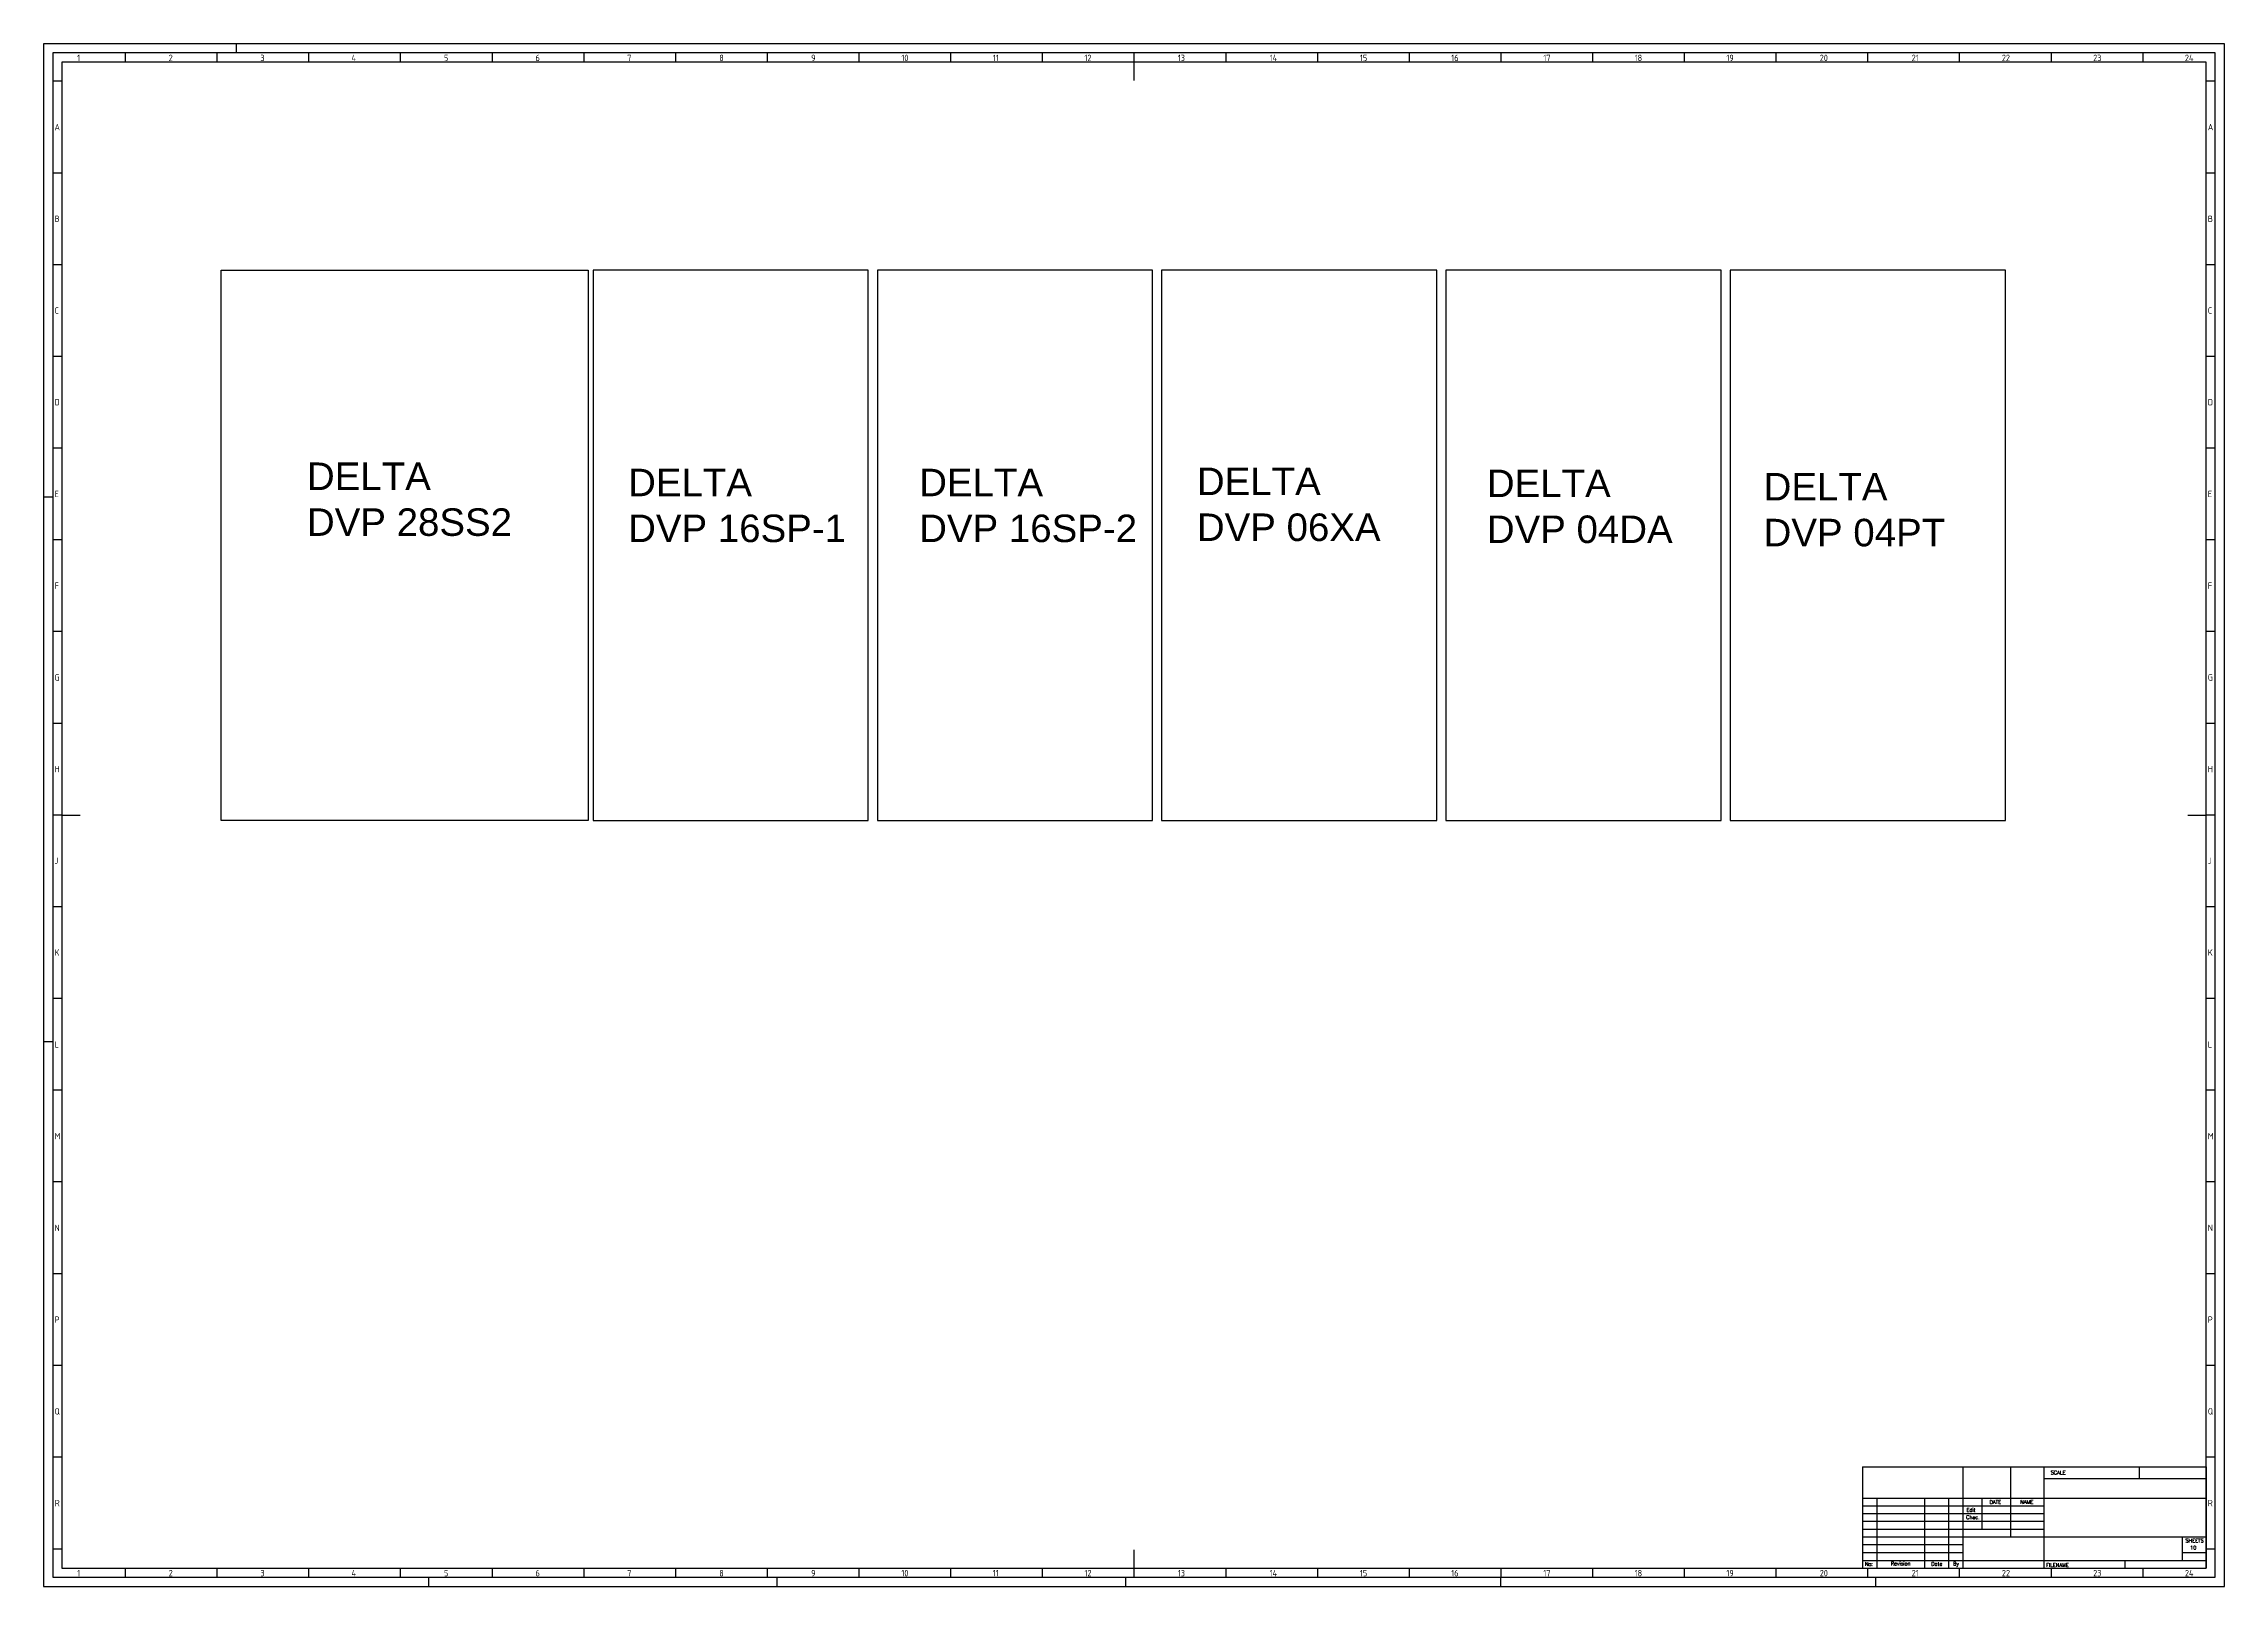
# Model space of a CAD drawing. Header units: inches. Extents: x 0 to 1189, y 0 to 841.
import ezdxf
from ezdxf.enums import TextEntityAlignment as Align

# ---------------------------------------------------------------- set-up
doc = ezdxf.new("R2010")
doc.units = ezdxf.units.IN
doc.header["$MEASUREMENT"] = 0
for name, color, linetype in [('025', 1, 'Continuous'), ('035', 5, 'Continuous'), ('07', 7, 'Continuous')]:
    doc.layers.add(name, color=color, linetype=linetype)
doc.styles.add('ISO Proportional', font='isocp.shx')
doc.styles.get("Standard").update_dxf_attribs({"font": 'arial.ttf'})
doc.styles.add('WD', font='romans.shx')

# ---------------------------------------------------------------- blocks, each defined once
blk = doc.blocks.new('IEC_border_a0')
at = {"layer": '035', "color": 0}
for p, q in [((0, 841), (0, 0)), ((1189, 841), (0, 841)), ((44.5, 836), (44.5, 831)), ((94.5, 836), (94.5, 831)), ((105, 841), (105, 836)), ((144.5, 836), (144.5, 831)), ((194.5, 836), (194.5, 831)), ((244.5, 836), (244.5, 831)), ((294.5, 836), (294.5, 831)), ((344.5, 836), (344.5, 831)), ((394.5, 836), (394.5, 831)), ((444.5, 836), (444.5, 831)), ((494.5, 836), (494.5, 831)), ((544.5, 836), (544.5, 831)), ((594.5, 836), (594.5, 831)), ((644.5, 836), (644.5, 831)), ((694.5, 836), (694.5, 831)), ((744.5, 836), (744.5, 831)), ((794.5, 836), (794.5, 831)), ((844.5, 836), (844.5, 831)), ((894.5, 836), (894.5, 831)), ((944.5, 836), (944.5, 831)), ((994.5, 836), (994.5, 831)), ((1044.5, 836), (1044.5, 831)), ((1094.5, 836), (1094.5, 831)), ((1144.5, 836), (1144.5, 831)), ((1189, 0), (1189, 841)), ((10, 820.5), (5, 820.5)), ((1184, 820.5), (1179, 820.5)), ((10, 770.5), (5, 770.5)), ((1184, 770.5), (1179, 770.5)), ((10, 720.5), (5, 720.5)), ((1184, 720.5), (1179, 720.5)), ((10, 670.5), (5, 670.5)), ((1184, 670.5), (1179, 670.5)), ((10, 620.5), (5, 620.5)), ((1184, 620.5), (1179, 620.5)), ((0, 594), (5, 594)), ((10, 570.5), (5, 570.5)), ((1184, 570.5), (1179, 570.5)), ((10, 520.5), (5, 520.5)), ((1184, 520.5), (1179, 520.5)), ((10, 470.5), (5, 470.5)), ((1184, 470.5), (1179, 470.5)), ((10, 420.5), (5, 420.5)), ((1184, 420.5), (1179, 420.5)), ((1184, 420.5), (1179, 420.5)), ((10, 370.5), (5, 370.5)), ((1184, 370.5), (1179, 370.5)), ((10, 320.5), (5, 320.5)), ((1184, 320.5), (1179, 320.5)), ((0, 297), (5, 297)), ((10, 270.5), (5, 270.5)), ((1184, 270.5), (1179, 270.5)), ((1184, 270.5), (1179, 270.5)), ((10, 220.5), (5, 220.5)), ((1184, 220.5), (1179, 220.5)), ((10, 170.5), (5, 170.5)), ((1184, 170.5), (1179, 170.5)), ((10, 120.5), (5, 120.5)), ((1184, 120.5), (1179, 120.5)), ((10, 70.5), (5, 70.5)), ((1184, 70.5), (1179, 70.5)), ((10, 20.4), (5.1, 20.4)), ((1184, 20.4), (1179, 20.4)), ((0, 0), (1189, 0)), ((44.5, 10), (44.5, 5)), ((94.5, 10), (94.5, 5)), ((144.5, 10), (144.5, 5)), ((194.5, 10), (194.5, 5)), ((210, 0), (210, 5)), ((244.5, 10), (244.5, 5)), ((294.5, 10), (294.5, 5)), ((344.5, 10), (344.5, 5)), ((394.5, 10), (394.5, 5)), ((400, 0), (400, 5)), ((444.5, 10), (444.5, 5)), ((494.5, 10), (494.5, 5)), ((544.5, 10), (544.5, 5)), ((590, 0), (590, 5)), ((594.5, 10), (594.5, 5)), ((644.5, 10), (644.5, 5)), ((694.5, 10), (694.5, 5)), ((744.5, 10), (744.5, 5)), ((744.5, 10), (744.5, 5)), ((794.5, 10), (794.5, 5)), ((794.5, 0), (794.5, 5)), ((844.5, 10), (844.5, 5)), ((894.5, 10), (894.5, 5)), ((944.5, 10), (944.5, 5)), ((994.5, 10), (994.5, 5)), ((999, 0), (999, 5)), ((1044.5, 10), (1044.5, 5)), ((1094.5, 10), (1094.5, 5)), ((1144.5, 10), (1144.5, 5))]:
    blk.add_line(p, q, dxfattribs=at)
blk.add_lwpolyline([(10, 10), (1179, 10), (1179, 831), (10, 831)], close=True, dxfattribs=at)
at = {"layer": '07', "color": 0}
for p, q in [((594.5, 831), (594.5, 821)), ((10, 420.5), (20, 420.5)), ((1169, 420.5), (1179, 420.5)), ((594.5, 20), (594.5, 10))]:
    blk.add_line(p, q, dxfattribs=at)
blk.add_lwpolyline([(5, 5), (1184, 5), (1184, 836), (5, 836)], close=True, dxfattribs=at)
at = {"layer": '035', "color": 0, "style": 'ISO Proportional'}
for s, p in [('1', (18.3, 831.5)), ('2', (68.2, 831.5)), ('3', (118.2, 831.5)), ('4', (167.9, 831.5)), ('5', (218.3, 831.5)), ('6', (268.2, 831.5)), ('7', (318.2, 831.5)), ('8', (368.4, 831.5)), ('9', (418.5, 831.5)), ('10', (467.7, 831.5)), ('11', (517.5, 831.5)), ('12', (567.5, 831.5)), ('13', (618.4, 831.5)), ('14', (668.5, 831.5)), ('15', (717.7, 831.5)), ('16', (767.5, 831.5)), ('17', (817.7, 831.5)), ('18', (867.5, 831.5)), ('19', (917.5, 831.5)), ('20', (968.4, 831.5)), ('21', (1018.5, 831.5)), ('22', (1067.7, 831.5)), ('23', (1117.5, 831.5)), ('24', (1167.5, 831.5)), ('A', (6, 793.8)), ('A', (1180, 793.8)), ('B', (6, 743.8)), ('B', (1180, 743.8)), ('C', (6, 693.8)), ('C', (1180, 693.8)), ('D', (6, 643.8)), ('D', (1180, 643.8)), ('E', (6, 593.8)), ('E', (1180, 593.8)), ('F', (6, 543.8)), ('F', (1180, 543.8)), ('G', (6, 493.8)), ('G', (1180, 493.8)), ('H', (6, 443.8)), ('H', (1180, 443.8)), ('J', (6, 393.8)), ('J', (1180, 393.8)), ('K', (6, 343.8)), ('K', (1180, 343.8)), ('L', (6, 293.7)), ('L', (1180, 293.7)), ('M', (6, 243.7)), ('M', (1180, 243.7)), ('N', (6, 193.7)), ('N', (1180, 193.7)), ('P', (6, 143.7)), ('P', (1180, 143.7)), ('Q', (6, 93.7)), ('Q', (1180, 93.7)), ('R', (6.1, 43.7)), ('R', (1180, 43.7)), ('1', (18.3, 5.5)), ('2', (68.2, 5.5)), ('3', (118.2, 5.5)), ('4', (167.9, 5.5)), ('5', (218.3, 5.5)), ('6', (268.2, 5.5)), ('7', (318.2, 5.5)), ('8', (368.4, 5.5)), ('9', (418.5, 5.5)), ('10', (467.7, 5.5)), ('11', (517.5, 5.5)), ('12', (567.5, 5.5)), ('13', (618.4, 5.5)), ('14', (668.5, 5.5)), ('15', (717.7, 5.5)), ('16', (767.5, 5.5)), ('17', (817.7, 5.5)), ('18', (867.5, 5.5)), ('19', (917.5, 5.5)), ('20', (968.4, 5.5)), ('21', (1018.5, 5.5)), ('22', (1067.7, 5.5)), ('23', (1117.5, 5.5)), ('24', (1167.5, 5.5))]:
    blk.add_text(s, height=3.5, dxfattribs=at).set_placement(p)
blk = doc.blocks.new('IEC_tblock_a0')
at = {"layer": '035'}
for p, q in [((-106.6, 55.2), (-106.6, 17)), ((-88.4, 48.9), (0, 48.9)), ((-36.4, 55.2), (-36.4, 48.9)), ((-179.4, 38.2), (-179.4, 0)), ((-153.4, 38.2), (-153.4, 0)), ((-140.4, 38.2), (-140.4, 0)), ((-122.2, 38.2), (-122.2, 21.2)), ((-187.2, 34), (-88.4, 34)), ((-187.2, 29.8), (-88.4, 29.8)), ((-187.2, 25.5), (-88.4, 25.5)), ((-187.2, 21.2), (-88.4, 21.2)), ((-187.2, 17), (-132.6, 17)), ((-187.2, 12.8), (-132.6, 12.8)), ((-187.2, 8.5), (-132.6, 8.5)), ((-187.2, 4.2), (0, 4.2)), ((-44.2, 4.2), (-44.2, 0)), ((-13, 8.5), (0, 8.5))]:
    blk.add_line(p, q, dxfattribs=at)
at = {"layer": '07'}
for p, q in [((-187.2, 55.2), (0, 55.2)), ((-187.2, 55.2), (-187.2, 0)), ((-132.6, 55.2), (-132.6, 0)), ((-88.4, 55.2), (-88.4, 0)), ((0, 55.2), (0, 0)), ((-187.2, 38.2), (0, 38.2)), ((-132.6, 17), (0, 17)), ((-13, 17), (-13, 4.2)), ((-187.2, 0), (0, 0))]:
    blk.add_line(p, q, dxfattribs=at)
at = {"style": 'WD'}
for tag, p in [('SCALE', (-69.9, 51.1)), ('SH', (-8.7, 10.1)), ('FILENAME', (-68.1, 0.8))]:
    blk.add_attdef(tag, p, '', height=2, dxfattribs=at)
for tag, height, p in [('CKDATE', 2, (-114.9, 26.6)), ('EDDATE', 2, (-115, 30.8)), ('EDBY', 2, (-98, 30.9)), ('CKBY', 2, (-97.9, 26.3)), ('PROJDESC', 5, (-45.9, 29.2)), ('DWGDESC', 5, (-44.9, 19.7)), ('DWGNO', 3.5, (-48.5, 9.5))]:
    blk.add_attdef(tag, text='', height=height, dxfattribs=at).set_placement(p, align=Align.CENTER)
at = {"style": 'WD', "flags": 1}
blk.add_attdef('WD_TB', (-120.9, 11.9), '', height=2, dxfattribs=at)
at = {"layer": '025', "style": 'WD'}
for s, p in [('SCALE', (-80.6, 51.1)), ('NAME', (-97.7, 35.1)), ('No:', (-183.8, 1.2)), ('Revision', (-166.5, 1.5)), ('Date', (-146.8, 1.3)), ('By', (-136.3, 1.4))]:
    blk.add_text(s, height=2, dxfattribs=at).set_placement(p, align=Align.CENTER)
for s, p in [('DATE', (-118, 35)), ('Chec.', (-130.8, 26.7)), ('Edit', (-130.6, 30.7)), ('SHEETS', (-11.2, 14)), ('FILENAME', (-87.2, 0.6))]:
    blk.add_text(s, height=2, dxfattribs=at).set_placement(p)

msp = doc.modelspace()

# ---------------------------------------------------------------- linework, layer by layer
for points in [[(96.9, 717.6), (296.9, 717.6), (296.9, 417.6), (96.9, 417.6)], [(299.6, 417.6), (449.6, 417.6), (449.6, 717.6), (299.6, 717.6)], [(454.6, 417.6), (604.6, 417.6), (604.6, 717.6), (454.6, 717.6)], [(609.6, 417.6), (759.6, 417.6), (759.6, 717.6), (609.6, 717.6)], [(764.6, 417.6), (914.6, 417.6), (914.6, 717.6), (764.6, 717.6)], [(919.6, 417.6), (1069.6, 417.6), (1069.6, 717.6), (919.6, 717.6)]]:
    msp.add_lwpolyline(points, close=True)

# ---------------------------------------------------------------- block references
msp.add_blockref('IEC_border_a0', (0, 0.1))
ref = msp.add_blockref('IEC_tblock_a0', (1179, 10.1))
ref.add_attrib('SH', '10', (1170.3, 20.2), dxfattribs={"height": 2, "style": 'WD'})

# ---------------------------------------------------------------- texts
at = {"color": 0, "char_height": 15, "attachment_point": 1}
for s, insert in [('{\\f@Arial Unicode MS|b0|i0|c0|p34;DELTA\\PDVP 28SS2}', (143.6, 612.8)), ('{\\f@Arial Unicode MS|b0|i0|c0|p34;DELTA\\PDVP 16SP-1}', (318.7, 609.4)), ('{\\f@Arial Unicode MS|b0|i0|c0|p34;DELTA\\PDVP 16SP-2}', (477.4, 609.4)), ('{\\f@Arial Unicode MS|b0|i0|c0|p34;DELTA\\PDVP 06XA}', (628.8, 610)), ('{\\f@Arial Unicode MS|b0|i0|c0|p34;DELTA\\PDVP 04DA}', (786.9, 608.9)), ('{\\f@Arial Unicode MS|b0|i0|c0|p34;DELTA\\PDVP 04PT}', (937.8, 607.1))]:
    msp.add_mtext_dynamic_manual_height_columns(s, width=124.17, gutter_width=54.3, heights=[0], dxfattribs=dict(at, insert=insert))

doc.saveas('drawing.dxf')
